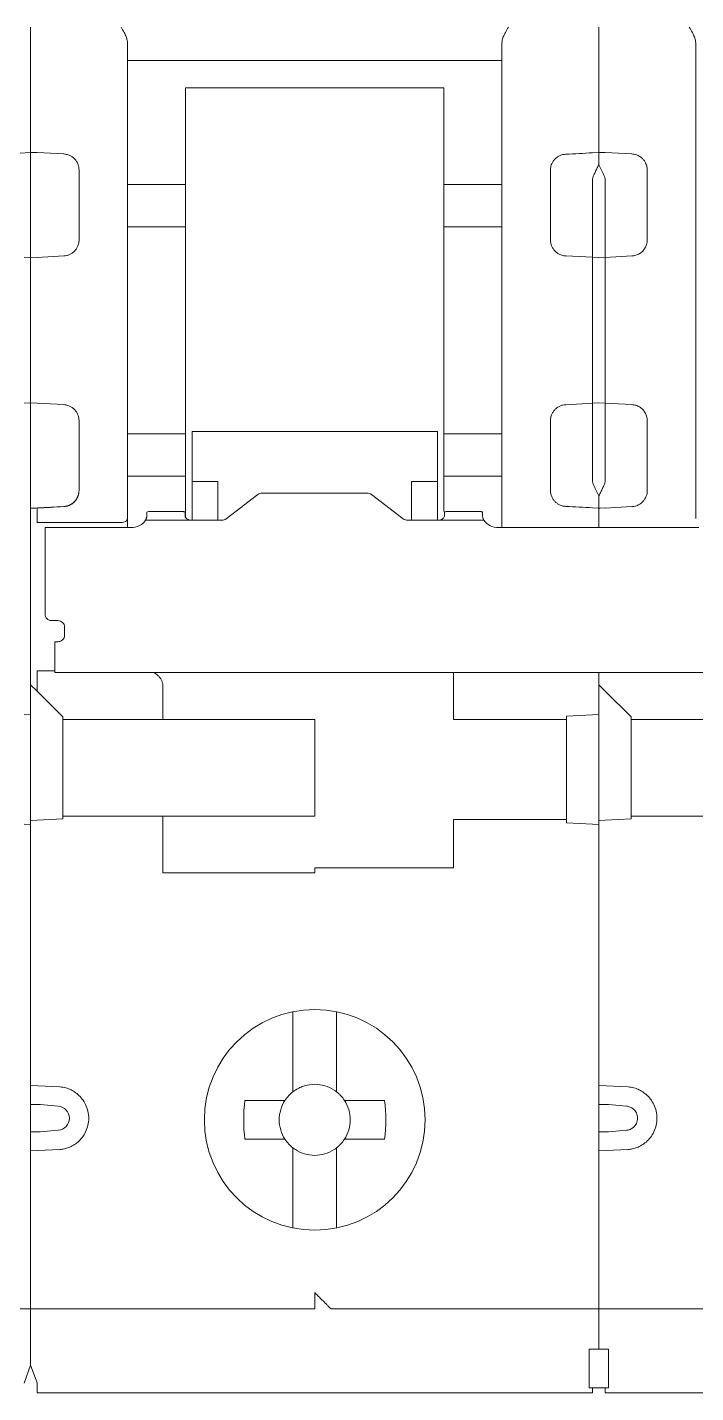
# Model space of a CAD drawing. Header units: millimetres. Extents: x 1359 to 3577, y 1336 to 3557.
# Drawn here: x 2556.67 to 2577.38, y 2687.53 to 2729.81 of the extents above; entities that cross this region are included whole.
import ezdxf

# ---------------------------------------------------------------- set-up
doc = ezdxf.new("R2010")
doc.units = ezdxf.units.MM
doc.layers.add('000-PI-Oprema', color=30, linetype='Continuous', lineweight=5)

msp = doc.modelspace()

# ---------------------------------------------------------------- linework, layer by layer
at = {"layer": '000-PI-Oprema', "color": 0, "lineweight": 0}
for p, q in [((2574.376, 2729.814), (2574.376, 2728.572)), ((2559.776, 2728.783), (2571.376, 2728.783)), ((2574.376, 2728.572), (2574.376, 2725.939)), ((2561.576, 2727.937), (2569.576, 2727.937)), ((2556.822, 2725.938), (2556.794, 2725.939)), ((2556.976, 2725.933), (2556.822, 2725.938)), ((2557.802, 2725.892), (2556.976, 2725.935)), ((2556.976, 2725.933), (2556.976, 2725.935)), ((2557.802, 2725.886), (2557.802, 2725.892)), ((2574.176, 2725.928), (2574.357, 2725.937)), ((2574.422, 2725.938), (2574.394, 2725.939)), ((2574.576, 2725.933), (2574.422, 2725.938)), ((2575.402, 2725.892), (2574.576, 2725.935)), ((2575.402, 2725.892), (2575.402, 2725.886)), ((2556.776, 2722.679), (2556.776, 2725.556)), ((2556.776, 2725.555), (2556.776, 2722.681)), ((2559.776, 2724.948), (2561.576, 2724.948)), ((2571.376, 2724.948), (2569.576, 2724.948)), ((2574.176, 2725.119), (2574.176, 2722.692)), ((2574.576, 2722.69), (2574.576, 2725.121)), ((2559.776, 2723.637), (2561.576, 2723.637)), ((2569.576, 2723.637), (2571.376, 2723.637)), ((2556.576, 2722.692), (2556.776, 2722.681)), ((2556.776, 2722.679), (2556.976, 2722.69)), ((2556.976, 2722.69), (2557.802, 2722.733)), ((2574.176, 2722.692), (2573.35, 2722.735)), ((2574.176, 2722.692), (2574.376, 2722.681)), ((2574.576, 2722.69), (2574.376, 2722.679)), ((2575.402, 2722.733), (2574.576, 2722.69)), ((2556.776, 2718.181), (2556.576, 2718.171)), ((2556.976, 2718.173), (2556.776, 2718.183)), ((2556.776, 2717.131), (2556.776, 2718.183)), ((2556.776, 2718.181), (2556.776, 2717.008)), ((2557.802, 2718.129), (2556.976, 2718.173)), ((2573.35, 2718.128), (2574.176, 2718.171)), ((2574.376, 2718.181), (2574.176, 2718.171)), ((2574.176, 2718.171), (2574.176, 2715.743)), ((2574.376, 2718.183), (2574.576, 2718.173)), ((2574.576, 2718.173), (2575.402, 2718.129)), ((2574.576, 2715.741), (2574.576, 2718.173)), ((2559.776, 2717.225), (2561.576, 2717.225)), ((2561.776, 2717.302), (2561.776, 2715.751)), ((2569.376, 2717.302), (2561.776, 2717.302)), ((2569.376, 2715.751), (2569.376, 2717.302)), ((2571.376, 2717.225), (2569.576, 2717.225)), ((2561.576, 2715.915), (2559.776, 2715.915)), ((2561.576, 2714.631), (2561.576, 2715.915)), ((2569.576, 2714.824), (2569.576, 2715.915)), ((2569.576, 2715.915), (2571.376, 2715.915)), ((2562.576, 2715.751), (2561.776, 2715.751)), ((2561.776, 2714.549), (2561.776, 2715.751)), ((2562.576, 2714.549), (2562.576, 2715.751)), ((2569.376, 2715.751), (2568.576, 2715.751)), ((2568.576, 2714.549), (2568.576, 2715.751)), ((2569.376, 2715.751), (2569.376, 2714.549)), ((2562.835, 2714.594), (2563.818, 2715.347)), ((2563.959, 2715.392), (2567.193, 2715.392)), ((2567.335, 2715.347), (2568.318, 2714.594)), ((2556.794, 2714.923), (2557.802, 2714.976)), ((2556.976, 2714.927), (2556.976, 2714.929)), ((2557.802, 2714.97), (2557.802, 2714.976)), ((2559.776, 2714.602), (2559.776, 2714.32)), ((2560.376, 2714.726), (2560.376, 2714.804)), ((2561.359, 2714.822), (2560.576, 2714.822)), ((2561.559, 2714.804), (2561.559, 2714.726)), ((2569.593, 2714.804), (2569.593, 2714.726)), ((2570.577, 2714.822), (2569.793, 2714.822)), ((2570.777, 2714.804), (2570.777, 2714.726)), ((2571.376, 2714.331), (2571.376, 2714.754)), ((2574.357, 2714.925), (2574.176, 2714.935)), ((2574.376, 2714.924), (2574.376, 2714.32)), ((2574.422, 2714.924), (2574.576, 2714.929)), ((2574.576, 2714.927), (2575.402, 2714.97)), ((2574.576, 2714.929), (2574.576, 2714.927)), ((2559.576, 2714.479), (2556.976, 2714.479)), ((2557.226, 2713.707), (2557.226, 2714.32)), ((2557.226, 2714.32), (2559.876, 2714.32)), ((2561.759, 2714.549), (2560.334, 2714.549)), ((2561.759, 2714.549), (2562.693, 2714.549)), ((2568.459, 2714.549), (2569.393, 2714.549)), ((2570.818, 2714.549), (2569.393, 2714.549)), ((2571.277, 2714.32), (2577.476, 2714.32)), ((2557.226, 2713.05), (2557.226, 2711.641)), ((2557.626, 2711.442), (2557.426, 2711.442)), ((2557.826, 2710.993), (2557.826, 2711.242)), ((2556.776, 2710.731), (2556.776, 2711.048)), ((2556.776, 2711.048), (2556.776, 2710.881)), ((2557.526, 2710.788), (2557.626, 2710.788)), ((2557.526, 2710.744), (2557.526, 2710.788)), ((2556.776, 2709.457), (2556.776, 2710.731)), ((2556.776, 2710.731), (2556.776, 2708.534)), ((2557.526, 2710.744), (2557.526, 2710.655)), ((2557.526, 2709.881), (2556.976, 2709.881)), ((2557.526, 2709.833), (2561.626, 2709.833)), ((2561.626, 2709.834), (2587.126, 2709.834)), ((2569.876, 2708.381), (2569.876, 2709.834)), ((2574.376, 2709.834), (2574.376, 2709.457)), ((2556.776, 2705.281), (2556.776, 2709.457)), ((2556.776, 2709.457), (2556.976, 2709.257)), ((2556.976, 2709.257), (2556.976, 2709.381)), ((2556.976, 2709.257), (2557.776, 2708.457)), ((2560.876, 2708.381), (2560.876, 2709.381)), ((2574.376, 2709.457), (2574.576, 2709.257)), ((2574.376, 2708.534), (2574.376, 2709.457)), ((2574.576, 2709.257), (2575.376, 2708.457)), ((2556.776, 2708.534), (2556.576, 2708.523)), ((2556.776, 2708.534), (2556.776, 2705.129)), ((2557.776, 2708.457), (2557.776, 2708.381)), ((2560.876, 2708.381), (2557.776, 2708.381)), ((2557.776, 2708.381), (2557.776, 2705.381)), ((2560.876, 2708.381), (2561.276, 2708.381)), ((2561.276, 2708.381), (2565.576, 2708.381)), ((2565.576, 2708.381), (2565.576, 2705.381)), ((2570.276, 2708.381), (2569.876, 2708.381)), ((2570.276, 2708.381), (2573.376, 2708.381)), ((2573.376, 2708.481), (2574.176, 2708.523)), ((2573.376, 2708.481), (2573.376, 2708.381)), ((2573.376, 2708.381), (2573.376, 2705.281)), ((2574.376, 2708.534), (2574.176, 2708.523)), ((2574.376, 2708.534), (2574.376, 2705.281)), ((2575.376, 2708.457), (2575.376, 2708.381)), ((2575.376, 2708.381), (2578.476, 2708.381)), ((2575.376, 2708.381), (2575.376, 2705.381)), ((2556.776, 2706.281), (2556.771, 2706.286)), ((2556.781, 2706.081), (2556.776, 2706.081)), ((2557.776, 2705.305), (2556.976, 2705.263)), ((2557.776, 2705.381), (2557.776, 2705.305)), ((2560.876, 2705.381), (2557.776, 2705.381)), ((2560.876, 2703.631), (2560.876, 2705.381)), ((2560.876, 2705.381), (2561.276, 2705.381)), ((2565.576, 2705.381), (2561.276, 2705.381)), ((2570.276, 2705.281), (2569.876, 2705.281)), ((2569.876, 2705.281), (2569.876, 2703.781)), ((2573.376, 2705.281), (2570.276, 2705.281)), ((2573.376, 2705.181), (2573.376, 2705.281)), ((2574.376, 2705.253), (2574.376, 2705.281)), ((2575.376, 2705.305), (2574.576, 2705.263)), ((2575.376, 2705.381), (2575.376, 2705.305)), ((2578.476, 2705.381), (2575.376, 2705.381)), ((2556.776, 2705.129), (2556.576, 2705.139)), ((2556.776, 2705.253), (2556.976, 2705.263)), ((2556.776, 2705.253), (2556.776, 2697.358)), ((2556.776, 2705.129), (2556.776, 2690.981)), ((2574.176, 2705.139), (2573.376, 2705.181)), ((2574.176, 2705.139), (2574.376, 2705.129)), ((2574.376, 2705.253), (2574.576, 2705.263)), ((2574.376, 2705.253), (2574.376, 2705.129)), ((2574.376, 2697.358), (2574.376, 2705.129)), ((2565.576, 2703.631), (2560.876, 2703.631)), ((2565.576, 2703.781), (2565.576, 2703.631)), ((2569.876, 2703.781), (2565.576, 2703.781)), ((2556.776, 2701.481), (2556.781, 2701.481)), ((2556.771, 2701.276), (2556.776, 2701.281)), ((2564.901, 2699.32), (2564.901, 2699.257)), ((2564.901, 2699.257), (2564.901, 2697.138)), ((2566.251, 2699.257), (2566.251, 2699.32)), ((2566.251, 2697.138), (2566.251, 2699.257)), ((2556.776, 2697.184), (2556.776, 2697.357)), ((2574.376, 2697.358), (2574.376, 2694.705)), ((2557.686, 2697.003), (2556.776, 2697.041)), ((2564.901, 2697.138), (2564.901, 2696.85)), ((2566.251, 2697.138), (2566.251, 2696.85)), ((2575.286, 2697.003), (2574.376, 2697.041)), ((2556.776, 2695.609), (2556.776, 2696.454)), ((2557.076, 2696.454), (2557.634, 2696.405)), ((2563.412, 2696.581), (2564.27, 2696.581)), ((2567.74, 2696.581), (2566.882, 2696.581)), ((2574.676, 2696.454), (2575.234, 2696.405)), ((2557.634, 2695.658), (2557.076, 2695.609)), ((2574.676, 2695.609), (2575.234, 2695.658)), ((2564.27, 2695.381), (2563.412, 2695.381)), ((2567.74, 2695.381), (2566.882, 2695.381)), ((2556.776, 2695.022), (2557.686, 2695.06)), ((2556.776, 2694.705), (2556.776, 2694.759)), ((2556.776, 2694.705), (2556.776, 2690.981)), ((2564.901, 2695.113), (2564.901, 2694.825)), ((2564.901, 2694.825), (2564.901, 2692.705)), ((2566.251, 2695.113), (2566.251, 2694.825)), ((2566.251, 2692.705), (2566.251, 2694.825)), ((2574.376, 2695.022), (2575.286, 2695.06)), ((2574.376, 2690.981), (2574.376, 2694.705)), ((2564.901, 2692.705), (2564.901, 2692.631)), ((2566.251, 2692.631), (2566.251, 2692.705)), ((2556.776, 2690.981), (2556.776, 2688.381)), ((2556.776, 2690.981), (2556.776, 2688.381)), ((2574.376, 2690.981), (2574.376, 2688.881)), ((2556.776, 2690.131), (2548.476, 2690.131)), ((2556.776, 2690.131), (2565.576, 2690.131)), ((2574.376, 2690.131), (2566.076, 2690.131)), ((2583.176, 2690.131), (2574.376, 2690.131)), ((2574.676, 2688.881), (2574.076, 2688.881)), ((2556.776, 2688.381), (2556.576, 2687.831)), ((2556.776, 2688.381), (2556.976, 2687.832)), ((2561.776, 2687.531), (2556.976, 2687.531)), ((2569.396, 2687.531), (2561.776, 2687.531)), ((2574.176, 2687.531), (2569.396, 2687.531)), ((2574.176, 2687.681), (2574.076, 2687.681)), ((2574.576, 2687.681), (2574.176, 2687.681)), ((2574.676, 2687.681), (2574.576, 2687.681)), ((2579.376, 2687.531), (2574.576, 2687.531))]:
    msp.add_line(p, q, dxfattribs=at)
at = {"layer": '000-PI-Oprema', "color": 0, "lineweight": 0, "flags": 128}
msp.add_lwpolyline([(2559.776, 2714.602), (2559.772, 2714.578), (2559.761, 2714.555), (2559.743, 2714.534), (2559.718, 2714.515), (2559.687, 2714.5), (2559.653, 2714.489), (2559.615, 2714.482), (2559.576, 2714.479)], dxfattribs=at)
at = {"layer": '000-PI-Oprema', "color": 0, "lineweight": 0}
msp.add_circle((2565.576, 2695.981), 3.418, dxfattribs=at)
for start, end in [(123.0557, 133.0681), (46.9319, 56.9443), (136.9319, 146.9443), (135, 136.9319), (133.0681, 135), (33.0557, 43.0681), (213.0557, 223.0681), (223.0681, 225), (225, 226.9319), (226.9319, 236.9443), (303.0557, 313.0681), (315, 316.9319), (316.9319, 326.9443)]:
    msp.add_arc((2565.576, 2695.981), 1.1, start, end, dxfattribs=at)
for points, knots in [([(2556.776, 2728.572), (2556.776, 2728.586), (2556.776, 2728.612), (2556.776, 2728.659), (2556.776, 2728.712), (2556.776, 2728.792), (2556.776, 2728.907), (2556.776, 2729.067), (2556.776, 2729.243), (2556.776, 2729.43), (2556.776, 2729.621), (2556.776, 2729.75), (2556.776, 2729.814)], [0, 0, 0, 0, 0.061391, 0.122427, 0.18342, 0.24468, 0.372209, 0.500076, 0.627605, 0.755472, 0.877481, 1, 1, 1, 1]), ([(2556.776, 2729.814), (2556.776, 2729.782), (2556.776, 2729.718), (2556.776, 2729.622), (2556.776, 2729.527), (2556.776, 2729.4), (2556.776, 2729.244), (2556.776, 2729.067), (2556.776, 2728.907), (2556.776, 2728.77), (2556.776, 2728.655), (2556.776, 2728.6), (2556.776, 2728.572)], [0, 0, 0, 0, 0.061391, 0.122427, 0.18342, 0.24468, 0.372209, 0.500076, 0.627605, 0.755472, 0.877481, 1, 1, 1, 1]), ([(2559.576, 2729.814), (2559.61, 2729.761), (2559.657, 2729.687), (2559.708, 2729.588), (2559.742, 2729.51), (2559.769, 2729.423), (2559.774, 2729.356), (2559.776, 2729.324)], [0, 0, 0, 0, 0.350015, 0.493309, 0.624855, 0.821183, 1, 1, 1, 1]), ([(2571.376, 2729.324), (2571.377, 2729.345), (2571.379, 2729.389), (2571.394, 2729.455), (2571.415, 2729.521), (2571.445, 2729.588), (2571.496, 2729.687), (2571.543, 2729.762), (2571.576, 2729.814)], [0, 0, 0, 0, 0.117446, 0.242847, 0.378002, 0.506391, 0.652474, 1, 1, 1, 1]), ([(2577.176, 2729.814), (2577.21, 2729.761), (2577.257, 2729.687), (2577.308, 2729.587), (2577.342, 2729.51), (2577.369, 2729.423), (2577.374, 2729.356), (2577.376, 2729.324)], [0, 0, 0, 0, 0.350596, 0.493868, 0.625405, 0.821427, 1, 1, 1, 1]), ([(2559.776, 2729.17), (2559.776, 2729.13), (2559.776, 2729.049), (2559.776, 2728.918), (2559.776, 2728.778), (2559.776, 2728.631), (2559.776, 2728.475), (2559.776, 2728.31), (2559.776, 2728.138), (2559.776, 2727.897), (2559.776, 2727.578), (2559.776, 2727.167), (2559.776, 2726.73), (2559.776, 2726.417), (2559.776, 2726.26)], [0, 0, 0, 0, 0.062736, 0.125281, 0.187695, 0.250043, 0.312387, 0.374792, 0.437318, 0.500031, 0.625212, 0.749931, 0.874692, 1, 1, 1, 1]), ([(2571.376, 2729.17), (2571.376, 2729.18), (2571.376, 2729.199), (2571.376, 2729.235), (2571.376, 2729.277), (2571.376, 2729.308), (2571.376, 2729.324)], [0, 0, 0, 0, 0.251193, 0.5, 0.748807, 1, 1, 1, 1]), ([(2571.376, 2726.108), (2571.376, 2726.192), (2571.376, 2726.358), (2571.376, 2726.6), (2571.376, 2726.835), (2571.376, 2727.062), (2571.376, 2727.282), (2571.376, 2727.495), (2571.376, 2727.701), (2571.376, 2727.965), (2571.376, 2728.274), (2571.376, 2728.61), (2571.376, 2728.914), (2571.376, 2729.085), (2571.376, 2729.17)], [0, 0, 0, 0, 0.062754, 0.125301, 0.187708, 0.250043, 0.312375, 0.374772, 0.437302, 0.500033, 0.625237, 0.749935, 0.874674, 1, 1, 1, 1]), ([(2577.376, 2729.324), (2577.376, 2729.308), (2577.376, 2729.277), (2577.376, 2729.235), (2577.376, 2729.199), (2577.376, 2729.18), (2577.376, 2729.17)], [0, 0, 0, 0, 0.251193, 0.5, 0.748807, 1, 1, 1, 1]), ([(2577.376, 2729.17), (2577.376, 2729.13), (2577.376, 2729.049), (2577.376, 2728.918), (2577.376, 2728.778), (2577.376, 2728.631), (2577.376, 2728.475), (2577.376, 2728.31), (2577.376, 2728.138), (2577.376, 2727.897), (2577.376, 2727.578), (2577.376, 2727.167), (2577.376, 2726.73), (2577.376, 2726.417), (2577.376, 2726.26)], [0, 0, 0, 0, 0.062736, 0.125281, 0.187695, 0.250043, 0.312387, 0.374792, 0.437318, 0.500031, 0.625212, 0.749931, 0.874692, 1, 1, 1, 1]), ([(2556.776, 2725.939), (2556.776, 2726.01), (2556.776, 2726.153), (2556.776, 2726.359), (2556.776, 2726.56), (2556.776, 2726.755), (2556.776, 2726.943), (2556.776, 2727.126), (2556.776, 2727.302), (2556.776, 2727.529), (2556.776, 2727.795), (2556.776, 2728.085), (2556.776, 2728.348), (2556.776, 2728.497), (2556.776, 2728.572)], [0, 0, 0, 0, 0.062728, 0.125271, 0.18769, 0.250045, 0.312396, 0.374804, 0.437328, 0.500029, 0.625194, 0.749922, 0.874696, 1, 1, 1, 1]), ([(2556.776, 2728.572), (2556.776, 2728.536), (2556.776, 2728.462), (2556.776, 2728.342), (2556.776, 2728.216), (2556.776, 2728.082), (2556.776, 2727.94), (2556.776, 2727.791), (2556.776, 2727.635), (2556.776, 2727.417), (2556.776, 2727.129), (2556.776, 2726.756), (2556.776, 2726.361), (2556.776, 2726.079), (2556.776, 2725.937)], [0, 0, 0, 0, 0.062728, 0.125272, 0.18769, 0.250045, 0.312396, 0.374803, 0.437328, 0.500029, 0.625194, 0.749922, 0.874696, 1, 1, 1, 1]), ([(2561.576, 2727.937), (2561.576, 2727.896), (2561.576, 2727.813), (2561.576, 2727.695), (2561.576, 2727.582), (2561.576, 2727.439), (2561.576, 2727.274), (2561.576, 2727.166), (2561.576, 2727.113)], [0, 0, 0, 0, 0.125424, 0.250193, 0.374902, 0.500146, 0.749703, 1, 1, 1, 1]), ([(2569.576, 2727.113), (2569.576, 2727.139), (2569.576, 2727.191), (2569.576, 2727.279), (2569.576, 2727.373), (2569.576, 2727.508), (2569.576, 2727.692), (2569.576, 2727.855), (2569.576, 2727.937)], [0, 0, 0, 0, 0.125424, 0.250193, 0.374902, 0.500146, 0.749703, 1, 1, 1, 1]), ([(2569.576, 2724.948), (2569.576, 2725.019), (2569.576, 2725.161), (2569.576, 2725.367), (2569.576, 2725.568), (2569.576, 2725.764), (2569.576, 2725.954), (2569.576, 2726.2), (2569.576, 2726.492), (2569.576, 2726.819), (2569.576, 2727.015), (2569.576, 2727.113)], [0, 0, 0, 0, 0.083508, 0.166833, 0.25006, 0.333277, 0.416572, 0.500032, 0.666688, 0.83311, 1, 1, 1, 1]), ([(2559.776, 2726.26), (2559.776, 2726.196), (2559.776, 2726.069), (2559.776, 2725.87), (2559.776, 2725.668), (2559.776, 2725.46), (2559.776, 2725.248), (2559.776, 2725.031), (2559.776, 2724.809), (2559.776, 2724.658), (2559.776, 2724.583)], [0, 0, 0, 0, 0.12575, 0.250858, 0.375537, 0.5, 0.624463, 0.749142, 0.87425, 1, 1, 1, 1]), ([(2571.376, 2724.715), (2571.376, 2724.786), (2571.376, 2724.928), (2571.376, 2725.136), (2571.376, 2725.34), (2571.376, 2725.539), (2571.376, 2725.734), (2571.376, 2725.924), (2571.376, 2726.047), (2571.376, 2726.108)], [0, 0, 0, 0, 0.143512, 0.28637, 0.428834, 0.571166, 0.71363, 0.856488, 1, 1, 1, 1]), ([(2577.376, 2726.26), (2577.376, 2726.196), (2577.376, 2726.069), (2577.376, 2725.87), (2577.376, 2725.668), (2577.376, 2725.46), (2577.376, 2725.248), (2577.376, 2725.031), (2577.376, 2724.809), (2577.376, 2724.658), (2577.376, 2724.583)], [0, 0, 0, 0, 0.12575, 0.250858, 0.375537, 0.5, 0.624463, 0.749142, 0.87425, 1, 1, 1, 1]), ([(2557.802, 2725.892), (2557.822, 2725.89), (2557.861, 2725.887), (2557.917, 2725.874), (2557.983, 2725.85), (2558.055, 2725.811), (2558.129, 2725.752), (2558.192, 2725.678), (2558.239, 2725.591), (2558.27, 2725.495), (2558.274, 2725.428), (2558.276, 2725.394)], [0, 0, 0, 0, 0.071618, 0.143308, 0.216363, 0.334035, 0.455285, 0.587191, 0.721903, 0.860899, 1, 1, 1, 1]), ([(2572.876, 2725.385), (2572.877, 2725.408), (2572.879, 2725.453), (2572.893, 2725.519), (2572.919, 2725.593), (2572.962, 2725.671), (2573.024, 2725.745), (2573.098, 2725.804), (2573.179, 2725.847), (2573.263, 2725.876), (2573.321, 2725.882), (2573.35, 2725.885)], [0, 0, 0, 0, 0.093221, 0.185813, 0.279137, 0.41434, 0.546905, 0.668022, 0.785627, 0.893606, 1, 1, 1, 1]), ([(2575.876, 2725.394), (2575.875, 2725.417), (2575.874, 2725.462), (2575.859, 2725.528), (2575.834, 2725.601), (2575.791, 2725.678), (2575.722, 2725.76), (2575.63, 2725.829), (2575.518, 2725.878), (2575.44, 2725.888), (2575.402, 2725.892)], [0, 0, 0, 0, 0.092601, 0.18543, 0.278489, 0.413813, 0.545287, 0.709927, 0.860804, 1, 1, 1, 1]), ([(2574.176, 2725.119), (2574.189, 2725.151), (2574.216, 2725.22), (2574.262, 2725.326), (2574.316, 2725.442), (2574.355, 2725.516), (2574.376, 2725.555)], [0, 0, 0, 0, 0.193415, 0.424448, 0.693252, 1, 1, 1, 1]), ([(2574.576, 2725.121), (2574.564, 2725.153), (2574.539, 2725.216), (2574.5, 2725.307), (2574.46, 2725.394), (2574.418, 2725.478), (2574.39, 2725.53), (2574.376, 2725.556)], [0, 0, 0, 0, 0.194202, 0.390464, 0.589612, 0.792498, 1, 1, 1, 1]), ([(2561.576, 2724.948), (2561.576, 2724.899), (2561.576, 2724.801), (2561.576, 2724.585), (2561.576, 2724.346), (2561.576, 2724.101), (2561.576, 2723.881), (2561.576, 2723.716), (2561.576, 2723.66), (2561.576, 2723.637)], [0, 0, 0, 0, 0.150243, 0.300485, 0.450729, 0.600973, 0.751216, 0.901461, 1, 1, 1, 1]), ([(2569.576, 2724.948), (2569.576, 2724.899), (2569.576, 2724.801), (2569.576, 2724.585), (2569.576, 2724.346), (2569.576, 2724.101), (2569.576, 2723.881), (2569.576, 2723.716), (2569.576, 2723.66), (2569.576, 2723.637)], [0, 0, 0, 0, 0.150243, 0.300485, 0.450729, 0.600973, 0.751216, 0.901461, 1, 1, 1, 1]), ([(2571.376, 2716.148), (2571.376, 2716.262), (2571.376, 2716.49), (2571.376, 2716.835), (2571.376, 2717.183), (2571.376, 2717.533), (2571.376, 2717.887), (2571.376, 2718.484), (2571.376, 2719.331), (2571.376, 2720.431), (2571.376, 2721.531), (2571.376, 2722.498), (2571.376, 2723.33), (2571.376, 2724.03), (2571.376, 2724.486), (2571.376, 2724.715)], [0, 0, 0, 0, 0.041431, 0.082793, 0.124119, 0.165441, 0.206793, 0.248207, 0.374079, 0.500012, 0.625883, 0.751817, 0.834548, 0.917188, 1, 1, 1, 1]), ([(2558.276, 2723.232), (2558.276, 2723.352), (2558.276, 2723.591), (2558.276, 2723.946), (2558.276, 2724.299), (2558.276, 2724.531), (2558.276, 2724.647)], [0, 0, 0, 0, 0.2501, 0.5, 0.7499, 1, 1, 1, 1]), ([(2559.776, 2724.583), (2559.776, 2724.472), (2559.776, 2724.25), (2559.776, 2723.915), (2559.776, 2723.577), (2559.776, 2723.237), (2559.776, 2722.895), (2559.776, 2722.316), (2559.776, 2721.496), (2559.776, 2720.431), (2559.776, 2719.367), (2559.776, 2718.431), (2559.776, 2717.625), (2559.776, 2716.946), (2559.776, 2716.502), (2559.776, 2716.28)], [0, 0, 0, 0, 0.041447, 0.082829, 0.124176, 0.16552, 0.206891, 0.248321, 0.374134, 0.500011, 0.625824, 0.751702, 0.834467, 0.91715, 1, 1, 1, 1]), ([(2577.376, 2724.583), (2577.376, 2724.472), (2577.376, 2724.25), (2577.376, 2723.915), (2577.376, 2723.577), (2577.376, 2723.237), (2577.376, 2722.895), (2577.376, 2722.316), (2577.376, 2721.496), (2577.376, 2720.431), (2577.376, 2719.367), (2577.376, 2718.431), (2577.376, 2717.625), (2577.376, 2716.946), (2577.376, 2716.502), (2577.376, 2716.28)], [0, 0, 0, 0, 0.041447, 0.082829, 0.124176, 0.16552, 0.206891, 0.248321, 0.374134, 0.500011, 0.625824, 0.751702, 0.834467, 0.91715, 1, 1, 1, 1]), ([(2561.576, 2723.637), (2561.576, 2723.554), (2561.576, 2723.387), (2561.576, 2723.132), (2561.576, 2722.875), (2561.576, 2722.615), (2561.576, 2722.352), (2561.576, 2721.905), (2561.576, 2721.265), (2561.576, 2720.431), (2561.576, 2719.598), (2561.576, 2718.869), (2561.576, 2718.247), (2561.576, 2717.728), (2561.576, 2717.393), (2561.576, 2717.225)], [0, 0, 0, 0, 0.041319, 0.082538, 0.123706, 0.164869, 0.206076, 0.247373, 0.373654, 0.500018, 0.626299, 0.752662, 0.835118, 0.917437, 1, 1, 1, 1]), ([(2569.576, 2723.637), (2569.576, 2722.63), (2569.576, 2721.531), (2569.576, 2719.332), (2569.576, 2718.233), (2569.576, 2717.225)], [0, 0, 0, 0, 0.5, 0.5, 1, 1, 1, 1]), ([(2558.276, 2723.232), (2558.276, 2723.211), (2558.274, 2723.169), (2558.261, 2723.106), (2558.238, 2723.035), (2558.199, 2722.96), (2558.14, 2722.885), (2558.068, 2722.822), (2557.986, 2722.775), (2557.896, 2722.743), (2557.834, 2722.736), (2557.802, 2722.733)], [0, 0, 0, 0, 0.085507, 0.170147, 0.255273, 0.381189, 0.506725, 0.630753, 0.754527, 0.877113, 1, 1, 1, 1]), ([(2573.35, 2722.735), (2573.329, 2722.737), (2573.287, 2722.74), (2573.226, 2722.756), (2573.158, 2722.782), (2573.085, 2722.824), (2573.013, 2722.887), (2572.954, 2722.961), (2572.91, 2723.046), (2572.881, 2723.138), (2572.878, 2723.202), (2572.876, 2723.234)], [0, 0, 0, 0, 0.082209, 0.16366, 0.245689, 0.369303, 0.493372, 0.618767, 0.744744, 0.872104, 1, 1, 1, 1]), ([(2575.402, 2722.733), (2575.423, 2722.735), (2575.464, 2722.739), (2575.525, 2722.754), (2575.583, 2722.776), (2575.639, 2722.806), (2575.691, 2722.842), (2575.75, 2722.897), (2575.812, 2722.978), (2575.865, 2723.095), (2575.872, 2723.185), (2575.876, 2723.232)], [0, 0, 0, 0, 0.080411, 0.161533, 0.243405, 0.326066, 0.409552, 0.493901, 0.642123, 0.810797, 1, 1, 1, 1]), ([(2556.776, 2722.681), (2556.776, 2722.575), (2556.776, 2722.363), (2556.776, 2722.043), (2556.776, 2721.722), (2556.776, 2721.4), (2556.776, 2721.078), (2556.776, 2720.755), (2556.776, 2720.351), (2556.776, 2719.866), (2556.776, 2719.301), (2556.776, 2718.739), (2556.776, 2718.367), (2556.776, 2718.181)], [0, 0, 0, 0, 0.071572, 0.143012, 0.214372, 0.285701, 0.357051, 0.428472, 0.500015, 0.625079, 0.749917, 0.8748, 1, 1, 1, 1]), ([(2556.776, 2718.183), (2556.776, 2718.289), (2556.776, 2718.502), (2556.776, 2718.821), (2556.776, 2719.142), (2556.776, 2719.463), (2556.776, 2719.785), (2556.776, 2720.108), (2556.776, 2720.512), (2556.776, 2720.997), (2556.776, 2721.56), (2556.776, 2722.122), (2556.776, 2722.493), (2556.776, 2722.679)], [0, 0, 0, 0, 0.071572, 0.143012, 0.214372, 0.285701, 0.357051, 0.428472, 0.500015, 0.625079, 0.749917, 0.8748, 1, 1, 1, 1]), ([(2574.176, 2722.692), (2574.176, 2722.585), (2574.176, 2722.371), (2574.176, 2722.049), (2574.176, 2721.727), (2574.176, 2721.404), (2574.176, 2721.08), (2574.176, 2720.756), (2574.176, 2720.35), (2574.176, 2719.863), (2574.176, 2719.297), (2574.176, 2718.732), (2574.176, 2718.358), (2574.176, 2718.171)], [0, 0, 0, 0, 0.071556, 0.142997, 0.214365, 0.285706, 0.357065, 0.428486, 0.500013, 0.625062, 0.749916, 0.874816, 1, 1, 1, 1]), ([(2557.802, 2718.129), (2557.823, 2718.128), (2557.865, 2718.124), (2557.926, 2718.108), (2557.995, 2718.082), (2558.068, 2718.04), (2558.14, 2717.978), (2558.199, 2717.903), (2558.243, 2717.818), (2558.271, 2717.726), (2558.275, 2717.662), (2558.276, 2717.63)], [0, 0, 0, 0, 0.082205, 0.163652, 0.245679, 0.369354, 0.493482, 0.618917, 0.744935, 0.872201, 1, 1, 1, 1]), ([(2572.876, 2717.628), (2572.877, 2717.65), (2572.879, 2717.692), (2572.891, 2717.755), (2572.915, 2717.826), (2572.954, 2717.901), (2573.013, 2717.976), (2573.085, 2718.038), (2573.167, 2718.085), (2573.256, 2718.118), (2573.319, 2718.124), (2573.35, 2718.128)], [0, 0, 0, 0, 0.085573, 0.170275, 0.255463, 0.381339, 0.506835, 0.630803, 0.754517, 0.877108, 1, 1, 1, 1]), ([(2575.876, 2717.63), (2575.875, 2717.654), (2575.873, 2717.702), (2575.858, 2717.77), (2575.836, 2717.831), (2575.807, 2717.886), (2575.774, 2717.934), (2575.722, 2717.995), (2575.642, 2718.06), (2575.526, 2718.114), (2575.444, 2718.124), (2575.402, 2718.129)], [0, 0, 0, 0, 0.097376, 0.189595, 0.276665, 0.358598, 0.435408, 0.507112, 0.674555, 0.83875, 1, 1, 1, 1]), ([(2558.276, 2716.215), (2558.276, 2716.331), (2558.276, 2716.564), (2558.276, 2716.917), (2558.276, 2717.272), (2558.276, 2717.511), (2558.276, 2717.63)], [0, 0, 0, 0, 0.2501, 0.5, 0.7499, 1, 1, 1, 1]), ([(2556.776, 2715.306), (2556.776, 2715.306), (2556.776, 2715.633), (2556.776, 2716.016), (2556.776, 2716.505), (2556.776, 2716.859), (2556.776, 2717.088), (2556.776, 2717.117), (2556.776, 2717.131)], [0, 0, 0, 0, 0.008736, 0.206989, 0.405242, 0.603494, 0.801747, 1, 1, 1, 1]), ([(2561.576, 2717.225), (2561.576, 2717.203), (2561.576, 2717.147), (2561.576, 2716.982), (2561.576, 2716.762), (2561.576, 2716.517), (2561.576, 2716.277), (2561.576, 2716.062), (2561.576, 2715.964), (2561.576, 2715.915)], [0, 0, 0, 0, 0.098539, 0.248784, 0.399027, 0.54927, 0.699515, 0.849757, 1, 1, 1, 1]), ([(2569.576, 2717.225), (2569.576, 2717.203), (2569.576, 2717.147), (2569.576, 2716.982), (2569.576, 2716.762), (2569.576, 2716.517), (2569.576, 2716.277), (2569.576, 2716.062), (2569.576, 2715.964), (2569.576, 2715.915)], [0, 0, 0, 0, 0.098539, 0.248784, 0.399027, 0.54927, 0.699515, 0.849757, 1, 1, 1, 1]), ([(2556.776, 2717.031), (2556.776, 2717.017), (2556.776, 2716.989), (2556.776, 2716.767), (2556.776, 2716.419), (2556.776, 2715.962), (2556.776, 2715.579), (2556.776, 2715.308)], [0, 0, 0, 0, 0.201961, 0.403921, 0.605881, 0.807842, 1, 1, 1, 1]), ([(2559.776, 2716.28), (2559.776, 2716.204), (2559.776, 2716.053), (2559.776, 2715.832), (2559.776, 2715.615), (2559.776, 2715.403), (2559.776, 2715.195), (2559.776, 2714.992), (2559.776, 2714.794), (2559.776, 2714.666), (2559.776, 2714.602)], [0, 0, 0, 0, 0.12575, 0.250858, 0.375537, 0.5, 0.624463, 0.749142, 0.87425, 1, 1, 1, 1]), ([(2577.376, 2716.28), (2577.376, 2716.204), (2577.376, 2716.053), (2577.376, 2715.832), (2577.376, 2715.615), (2577.376, 2715.403), (2577.376, 2715.195), (2577.376, 2714.992), (2577.376, 2714.794), (2577.376, 2714.666), (2577.376, 2714.602)], [0, 0, 0, 0, 0.12575, 0.250858, 0.375537, 0.5, 0.624463, 0.749142, 0.87425, 1, 1, 1, 1]), ([(2558.276, 2715.468), (2558.276, 2715.529), (2558.276, 2715.65), (2558.276, 2715.836), (2558.276, 2716.024), (2558.276, 2716.151), (2558.276, 2716.215)], [0, 0, 0, 0, 0.25014, 0.5, 0.74986, 1, 1, 1, 1]), ([(2571.376, 2714.754), (2571.376, 2714.816), (2571.376, 2714.938), (2571.376, 2715.128), (2571.376, 2715.323), (2571.376, 2715.522), (2571.376, 2715.726), (2571.376, 2715.935), (2571.376, 2716.077), (2571.376, 2716.148)], [0, 0, 0, 0, 0.143512, 0.28637, 0.428834, 0.571166, 0.71363, 0.856488, 1, 1, 1, 1]), ([(2557.802, 2714.976), (2557.844, 2714.978), (2557.89, 2714.986), (2557.99, 2715.02), (2558.043, 2715.047), (2558.143, 2715.129), (2558.189, 2715.184), (2558.257, 2715.318), (2558.276, 2715.396), (2558.276, 2715.476)], [0, 0, 0, 0, 0.25, 0.25, 0.5, 0.5, 0.75, 0.75, 1, 1, 1, 1]), ([(2557.802, 2714.97), (2557.821, 2714.972), (2557.859, 2714.975), (2557.915, 2714.988), (2557.971, 2715.008), (2558.025, 2715.035), (2558.078, 2715.069), (2558.135, 2715.118), (2558.198, 2715.192), (2558.245, 2715.285), (2558.272, 2715.382), (2558.275, 2715.439), (2558.276, 2715.468)], [0, 0, 0, 0, 0.068374, 0.139377, 0.213319, 0.290477, 0.371094, 0.455382, 0.587277, 0.761474, 0.880592, 1, 1, 1, 1]), ([(2573.35, 2714.978), (2573.331, 2714.98), (2573.292, 2714.983), (2573.236, 2714.996), (2573.17, 2715.02), (2573.098, 2715.058), (2573.024, 2715.118), (2572.961, 2715.192), (2572.914, 2715.279), (2572.882, 2715.376), (2572.878, 2715.443), (2572.876, 2715.477)], [0, 0, 0, 0, 0.070996, 0.142095, 0.214573, 0.332083, 0.453298, 0.585758, 0.72107, 0.860537, 1, 1, 1, 1]), ([(2574.176, 2715.743), (2574.189, 2715.712), (2574.214, 2715.648), (2574.253, 2715.557), (2574.293, 2715.47), (2574.334, 2715.386), (2574.362, 2715.334), (2574.376, 2715.308)], [0, 0, 0, 0, 0.1942, 0.390457, 0.5896, 0.792488, 1, 1, 1, 1]), ([(2574.576, 2715.741), (2574.564, 2715.71), (2574.536, 2715.641), (2574.49, 2715.535), (2574.436, 2715.419), (2574.397, 2715.345), (2574.376, 2715.306)], [0, 0, 0, 0, 0.193384, 0.424408, 0.693222, 1, 1, 1, 1]), ([(2575.402, 2714.97), (2575.421, 2714.972), (2575.459, 2714.975), (2575.515, 2714.988), (2575.571, 2715.008), (2575.625, 2715.035), (2575.678, 2715.069), (2575.735, 2715.118), (2575.798, 2715.192), (2575.845, 2715.285), (2575.872, 2715.382), (2575.875, 2715.439), (2575.876, 2715.468)], [0, 0, 0, 0, 0.068374, 0.139376, 0.213318, 0.290476, 0.371092, 0.45538, 0.587276, 0.76147, 0.88059, 1, 1, 1, 1]), ([(2556.776, 2714.926), (2556.776, 2714.854), (2556.776, 2714.712), (2556.776, 2714.505), (2556.776, 2714.304), (2556.776, 2714.109), (2556.776, 2713.92), (2556.776, 2713.738), (2556.776, 2713.561), (2556.776, 2713.335), (2556.776, 2713.068), (2556.776, 2712.778), (2556.776, 2712.515), (2556.776, 2712.365), (2556.776, 2712.29)], [0, 0, 0, 0, 0.062728, 0.125272, 0.18769, 0.250045, 0.312396, 0.374803, 0.437328, 0.500029, 0.625194, 0.749922, 0.874696, 1, 1, 1, 1]), ([(2556.776, 2712.29), (2556.776, 2712.327), (2556.776, 2712.4), (2556.776, 2712.52), (2556.776, 2712.647), (2556.776, 2712.781), (2556.776, 2712.922), (2556.776, 2713.071), (2556.776, 2713.227), (2556.776, 2713.445), (2556.776, 2713.733), (2556.776, 2714.105), (2556.776, 2714.5), (2556.776, 2714.782), (2556.776, 2714.924)], [0, 0, 0, 0, 0.062728, 0.125271, 0.18769, 0.250045, 0.312396, 0.374804, 0.437328, 0.500029, 0.625194, 0.749922, 0.874696, 1, 1, 1, 1]), ([(2556.976, 2714.929), (2556.95, 2714.928), (2556.897, 2714.927), (2556.847, 2714.925), (2556.822, 2714.924)], [0, 0, 0, 0, 0.508632, 1, 1, 1, 1]), ([(2560.376, 2714.676), (2560.376, 2714.667), (2560.375, 2714.65), (2560.366, 2714.619), (2560.354, 2714.586), (2560.341, 2714.561), (2560.334, 2714.549)], [0, 0, 0, 0, 0.256458, 0.506841, 0.753776, 1, 1, 1, 1]), ([(2560.376, 2714.804), (2560.376, 2714.809), (2560.398, 2714.814), (2560.472, 2714.82), (2560.524, 2714.822), (2560.576, 2714.822)], [0, 0, 0, 0, 0.5, 0.5, 1, 1, 1, 1]), ([(2560.376, 2714.676), (2560.376, 2714.684), (2560.376, 2714.701), (2560.376, 2714.718), (2560.376, 2714.723), (2560.376, 2714.726)], [0, 0, 0, 0, 0.334189, 0.665811, 1, 1, 1, 1]), ([(2561.559, 2714.804), (2561.559, 2714.806), (2561.557, 2714.808), (2561.545, 2714.811), (2561.527, 2714.814), (2561.494, 2714.818), (2561.438, 2714.821), (2561.386, 2714.822), (2561.359, 2714.822)], [0, 0, 0, 0, 0.128148, 0.251094, 0.373747, 0.501054, 0.748354, 1, 1, 1, 1]), ([(2561.559, 2714.676), (2561.56, 2714.67), (2561.561, 2714.658), (2561.572, 2714.636), (2561.589, 2714.614), (2561.619, 2714.59), (2561.673, 2714.559), (2561.726, 2714.553), (2561.759, 2714.549)], [0, 0, 0, 0, 0.121269, 0.244591, 0.370821, 0.500756, 0.692101, 1, 1, 1, 1]), ([(2569.393, 2714.549), (2569.408, 2714.55), (2569.435, 2714.551), (2569.472, 2714.56), (2569.5, 2714.572), (2569.521, 2714.583), (2569.552, 2714.603), (2569.586, 2714.637), (2569.591, 2714.663), (2569.593, 2714.676)], [0, 0, 0, 0, 0.138294, 0.257669, 0.358107, 0.439606, 0.502183, 0.756685, 1, 1, 1, 1]), ([(2569.793, 2714.822), (2569.78, 2714.822), (2569.754, 2714.822), (2569.716, 2714.821), (2569.681, 2714.819), (2569.642, 2714.816), (2569.601, 2714.811), (2569.596, 2714.807), (2569.593, 2714.804)], [0, 0, 0, 0, 0.128148, 0.251094, 0.373747, 0.501054, 0.748354, 1, 1, 1, 1]), ([(2570.777, 2714.804), (2570.776, 2714.806), (2570.774, 2714.808), (2570.763, 2714.811), (2570.744, 2714.814), (2570.711, 2714.818), (2570.656, 2714.821), (2570.603, 2714.822), (2570.577, 2714.822)], [0, 0, 0, 0, 0.128148, 0.251094, 0.373747, 0.501054, 0.748354, 1, 1, 1, 1]), ([(2570.777, 2714.726), (2570.777, 2714.723), (2570.777, 2714.718), (2570.777, 2714.701), (2570.777, 2714.684), (2570.777, 2714.676)], [0, 0, 0, 0, 0.334189, 0.665811, 1, 1, 1, 1]), ([(2570.818, 2714.549), (2570.812, 2714.561), (2570.799, 2714.586), (2570.786, 2714.619), (2570.778, 2714.65), (2570.777, 2714.667), (2570.777, 2714.676)], [0, 0, 0, 0, 0.246224, 0.493159, 0.743542, 1, 1, 1, 1]), ([(2559.876, 2714.32), (2559.973, 2714.32), (2560.069, 2714.342), (2560.231, 2714.423), (2560.296, 2714.481), (2560.334, 2714.549)], [0, 0, 0, 0, 0.5, 0.5, 1, 1, 1, 1]), ([(2570.818, 2714.549), (2570.857, 2714.481), (2570.922, 2714.423), (2571.084, 2714.342), (2571.18, 2714.32), (2571.277, 2714.32)], [0, 0, 0, 0, 0.5, 0.5, 1, 1, 1, 1]), ([(2556.776, 2711.048), (2556.776, 2711.081), (2556.776, 2711.145), (2556.776, 2711.241), (2556.776, 2711.336), (2556.776, 2711.463), (2556.776, 2711.619), (2556.776, 2711.795), (2556.776, 2711.955), (2556.776, 2712.092), (2556.776, 2712.207), (2556.776, 2712.262), (2556.776, 2712.29)], [0, 0, 0, 0, 0.061391, 0.122427, 0.18342, 0.24468, 0.372209, 0.500076, 0.627605, 0.755472, 0.877481, 1, 1, 1, 1]), ([(2556.776, 2712.29), (2556.776, 2712.277), (2556.776, 2712.25), (2556.776, 2712.203), (2556.776, 2712.15), (2556.776, 2712.07), (2556.776, 2711.955), (2556.776, 2711.795), (2556.776, 2711.619), (2556.776, 2711.433), (2556.776, 2711.241), (2556.776, 2711.113), (2556.776, 2711.048)], [0, 0, 0, 0, 0.061391, 0.122427, 0.18342, 0.24468, 0.372209, 0.500076, 0.627605, 0.755472, 0.877481, 1, 1, 1, 1]), ([(2557.226, 2711.641), (2557.227, 2711.628), (2557.229, 2711.601), (2557.24, 2711.564), (2557.259, 2711.529), (2557.292, 2711.49), (2557.347, 2711.45), (2557.4, 2711.444), (2557.426, 2711.442)], [0, 0, 0, 0, 0.128148, 0.251094, 0.373747, 0.501054, 0.748354, 1, 1, 1, 1]), ([(2557.826, 2711.242), (2557.826, 2711.295), (2557.805, 2711.346), (2557.731, 2711.42), (2557.679, 2711.442), (2557.626, 2711.442)], [0, 0, 0, 0, 0.5, 0.5, 1, 1, 1, 1]), ([(2556.776, 2710.881), (2556.776, 2710.868), (2556.776, 2710.842), (2556.776, 2710.805), (2556.776, 2710.769), (2556.776, 2710.737), (2556.776, 2710.733), (2556.776, 2710.731)], [0, 0, 0, 0, 0.169382, 0.332374, 0.500748, 0.7482, 1, 1, 1, 1]), ([(2557.626, 2710.788), (2557.64, 2710.789), (2557.666, 2710.79), (2557.704, 2710.802), (2557.738, 2710.82), (2557.778, 2710.853), (2557.818, 2710.908), (2557.824, 2710.961), (2557.826, 2710.993)], [0, 0, 0, 0, 0.128148, 0.251094, 0.373747, 0.501054, 0.748354, 1, 1, 1, 1]), ([(2557.526, 2709.833), (2557.526, 2709.848), (2557.526, 2709.856), (2557.526, 2710.029), (2557.526, 2710.306), (2557.526, 2710.538), (2557.526, 2710.655)], [0, 0, 0, 0, 0.206145, 0.470763, 0.735381, 1, 1, 1, 1]), ([(2556.976, 2709.881), (2556.976, 2709.881), (2556.976, 2709.827), (2556.976, 2709.642), (2556.976, 2709.512), (2556.976, 2709.381)], [0, 0, 0, 0, 0.5, 0.5, 1, 1, 1, 1]), ([(2560.583, 2709.833), (2560.634, 2709.806), (2560.711, 2709.764), (2560.793, 2709.664), (2560.84, 2709.577), (2560.871, 2709.481), (2560.874, 2709.414), (2560.876, 2709.381)], [0, 0, 0, 0, 0.351287, 0.528122, 0.693874, 0.849103, 1, 1, 1, 1]), ([(2556.776, 2696.454), (2556.776, 2696.571), (2556.776, 2696.805), (2556.776, 2697.083), (2556.776, 2697.181), (2556.776, 2697.219)], [0, 0, 0, 0, 0.378161, 0.755931, 1, 1, 1, 1]), ([(2557.686, 2697.003), (2557.716, 2696.999), (2557.777, 2696.992), (2557.865, 2696.971), (2557.976, 2696.935), (2558.104, 2696.872), (2558.249, 2696.767), (2558.38, 2696.63), (2558.488, 2696.453), (2558.56, 2696.251), (2558.584, 2696.031), (2558.56, 2695.812), (2558.489, 2695.61), (2558.38, 2695.433), (2558.25, 2695.295), (2558.104, 2695.19), (2557.962, 2695.122), (2557.822, 2695.077), (2557.731, 2695.066), (2557.686, 2695.06)], [0, 0, 0, 0, 0.031513, 0.062834, 0.094232, 0.152293, 0.210532, 0.279327, 0.348301, 0.424071, 0.50002, 0.57579, 0.651739, 0.720534, 0.789508, 0.847569, 0.905809, 0.95275, 1, 1, 1, 1]), ([(2566.176, 2696.903), (2566.087, 2696.961), (2565.989, 2697.006), (2565.786, 2697.066), (2565.683, 2697.081), (2565.47, 2697.081), (2565.366, 2697.066), (2565.214, 2697.021), (2565.164, 2697.002), (2565.092, 2696.969), (2565.068, 2696.957), (2565.033, 2696.938), (2565.021, 2696.931), (2565.004, 2696.921), (2564.996, 2696.916), (2564.987, 2696.91), (2564.982, 2696.907), (2564.978, 2696.906), (2564.976, 2696.903)], [0, 0, 0, 0, 0.25, 0.25, 0.5, 0.5, 0.75, 0.75, 0.875, 0.875, 0.9375, 0.9375, 0.96875, 0.96875, 0.984375, 0.992188, 0.992188, 1, 1, 1, 1]), ([(2575.286, 2697.003), (2575.316, 2696.999), (2575.377, 2696.992), (2575.465, 2696.971), (2575.576, 2696.935), (2575.704, 2696.872), (2575.849, 2696.767), (2575.98, 2696.63), (2576.088, 2696.453), (2576.16, 2696.251), (2576.184, 2696.031), (2576.16, 2695.812), (2576.089, 2695.61), (2575.98, 2695.433), (2575.85, 2695.295), (2575.704, 2695.19), (2575.562, 2695.122), (2575.422, 2695.077), (2575.331, 2695.066), (2575.286, 2695.06)], [0, 0, 0, 0, 0.031513, 0.062834, 0.094232, 0.152293, 0.210532, 0.279327, 0.348301, 0.424071, 0.50002, 0.57579, 0.651739, 0.720534, 0.789508, 0.847569, 0.905809, 0.95275, 1, 1, 1, 1]), ([(2556.776, 2696.454), (2556.776, 2696.454), (2556.806, 2696.454), (2556.923, 2696.454), (2557.006, 2696.454), (2557.076, 2696.454)], [0, 0, 0, 0, 0.5, 0.5, 1, 1, 1, 1]), ([(2557.634, 2696.405), (2557.726, 2696.397), (2557.815, 2696.353), (2557.94, 2696.216), (2557.976, 2696.124), (2557.976, 2695.939), (2557.94, 2695.846), (2557.815, 2695.71), (2557.726, 2695.666), (2557.634, 2695.658)], [0, 0, 0, 0, 0.25, 0.25, 0.5, 0.5, 0.75, 0.75, 1, 1, 1, 1]), ([(2564.27, 2696.581), (2564.337, 2696.581), (2564.462, 2696.581), (2564.594, 2696.581), (2564.654, 2696.581)], [0, 0, 0, 0, 0.540007, 1, 1, 1, 1]), ([(2566.498, 2695.381), (2566.614, 2695.56), (2566.676, 2695.768), (2566.676, 2696.194), (2566.614, 2696.403), (2566.498, 2696.581)], [0, 0, 0, 0, 0.5, 0.5, 1, 1, 1, 1]), ([(2574.376, 2696.454), (2574.376, 2696.454), (2574.406, 2696.454), (2574.523, 2696.454), (2574.606, 2696.454), (2574.676, 2696.454)], [0, 0, 0, 0, 0.5, 0.5, 1, 1, 1, 1]), ([(2575.234, 2695.658), (2575.254, 2695.66), (2575.292, 2695.665), (2575.348, 2695.684), (2575.4, 2695.711), (2575.452, 2695.75), (2575.501, 2695.801), (2575.557, 2695.893), (2575.589, 2696.031), (2575.557, 2696.17), (2575.501, 2696.261), (2575.439, 2696.326), (2575.35, 2696.385), (2575.273, 2696.398), (2575.234, 2696.405)], [0, 0, 0, 0, 0.053559, 0.105722, 0.157796, 0.211095, 0.279916, 0.349203, 0.500308, 0.651412, 0.720233, 0.789521, 0.894347, 1, 1, 1, 1]), ([(2556.776, 2694.759), (2556.776, 2694.763), (2556.776, 2694.787), (2556.776, 2694.961), (2556.776, 2695.253), (2556.776, 2695.49), (2556.776, 2695.609)], [0, 0, 0, 0, 0.06983, 0.379482, 0.689581, 1, 1, 1, 1]), ([(2556.776, 2695.609), (2556.776, 2695.609), (2556.809, 2695.609), (2556.92, 2695.609), (2556.998, 2695.609), (2557.076, 2695.609)], [0, 0, 0, 0, 0.5, 0.5, 1, 1, 1, 1]), ([(2574.376, 2695.609), (2574.376, 2695.609), (2574.409, 2695.609), (2574.52, 2695.609), (2574.598, 2695.609), (2574.676, 2695.609)], [0, 0, 0, 0, 0.5, 0.5, 1, 1, 1, 1]), ([(2564.27, 2695.381), (2564.338, 2695.381), (2564.462, 2695.381), (2564.594, 2695.381), (2564.654, 2695.381)], [0, 0, 0, 0, 0.54278, 1, 1, 1, 1]), ([(2564.976, 2695.059), (2565.154, 2694.943), (2565.362, 2694.882), (2565.787, 2694.881), (2565.998, 2694.943), (2566.176, 2695.059)], [0, 0, 0, 0, 0.5, 0.5, 1, 1, 1, 1]), ([(2565.576, 2690.631), (2565.576, 2690.61), (2565.576, 2690.568), (2565.576, 2690.506), (2565.576, 2690.435), (2565.576, 2690.355), (2565.576, 2690.276), (2565.576, 2690.21), (2565.576, 2690.165), (2565.576, 2690.137), (2565.576, 2690.133), (2565.576, 2690.131)], [0, 0, 0, 0, 0.080758, 0.160392, 0.240099, 0.368585, 0.500066, 0.628554, 0.760036, 0.877963, 1, 1, 1, 1]), ([(2566.076, 2690.131), (2566.076, 2690.132), (2566.075, 2690.133), (2566.067, 2690.14), (2566.055, 2690.152), (2566.033, 2690.175), (2565.993, 2690.215), (2565.93, 2690.278), (2565.854, 2690.354), (2565.767, 2690.44), (2565.674, 2690.534), (2565.609, 2690.599), (2565.576, 2690.631)], [0, 0, 0, 0, 0.051851, 0.10362, 0.156261, 0.210683, 0.323967, 0.445967, 0.575521, 0.712834, 0.854621, 1, 1, 1, 1]), ([(2574.076, 2687.681), (2574.076, 2687.73), (2574.076, 2687.795), (2574.076, 2688.059), (2574.076, 2688.319), (2574.076, 2688.881)], [0.2858647, 0.2858647, 0.2858647, 0.2858647, 0.5, 0.5, 1, 1, 1, 1]), ([(2574.676, 2687.681), (2574.676, 2687.7), (2574.676, 2687.755), (2574.676, 2687.869), (2574.676, 2688.028), (2574.676, 2688.206), (2574.676, 2688.393), (2574.676, 2688.518), (2574.676, 2688.881)], [0.287427, 0.287427, 0.287427, 0.287427, 0.3699948, 0.5001298, 0.629921, 0.7600558, 0.879771, 1, 1, 1, 1]), ([(2556.976, 2687.531), (2556.976, 2687.532), (2556.976, 2687.534), (2556.976, 2687.546), (2556.976, 2687.569), (2556.976, 2687.61), (2556.976, 2687.675), (2556.976, 2687.75), (2556.976, 2687.805), (2556.976, 2687.832)], [0, 0, 0, 0, 0.0807576, 0.160392, 0.2400995, 0.3685854, 0.5000663, 0.6285535, 0.7387531, 0.7387531, 0.7387531, 0.7387531]), ([(2574.176, 2687.531), (2574.176, 2687.54), (2574.176, 2687.557), (2574.176, 2687.625), (2574.176, 2687.68), (2574.176, 2687.681)], [0, 0, 0, 0, 0.494587, 0.989166, 1, 1, 1, 1]), ([(2574.576, 2687.681), (2574.576, 2687.68), (2574.576, 2687.625), (2574.576, 2687.557), (2574.576, 2687.54), (2574.576, 2687.531)], [0, 0, 0, 0, 0.010834, 0.505413, 1, 1, 1, 1])]:
    msp.add_open_spline(points, degree=3, knots=knots, dxfattribs=at)
for points in [[(2559.776, 2729.17), (2559.776, 2729.206), (2559.776, 2729.259), (2559.776, 2729.324)], [(2561.576, 2724.948), (2561.576, 2725.803), (2561.576, 2726.543), (2561.576, 2727.113)], [(2555.75, 2725.885), (2556.025, 2725.899), (2556.301, 2725.913), (2556.776, 2725.937)], [(2556.794, 2725.939), (2556.788, 2725.939), (2556.782, 2725.939), (2556.776, 2725.939)], [(2556.776, 2725.939), (2556.776, 2725.923), (2556.776, 2725.787), (2556.776, 2725.556)], [(2556.776, 2725.555), (2556.776, 2725.785), (2556.776, 2725.922), (2556.776, 2725.937)], [(2573.35, 2725.885), (2573.625, 2725.899), (2573.901, 2725.913), (2574.176, 2725.928)], [(2574.357, 2725.937), (2574.363, 2725.937), (2574.37, 2725.937), (2574.376, 2725.937)], [(2574.376, 2725.939), (2574.382, 2725.939), (2574.388, 2725.939), (2574.394, 2725.939)], [(2574.376, 2725.555), (2574.376, 2725.785), (2574.376, 2725.922), (2574.376, 2725.937)], [(2558.276, 2725.394), (2558.276, 2725.153), (2558.276, 2724.903), (2558.276, 2724.647)], [(2572.876, 2724.782), (2572.876, 2724.988), (2572.876, 2725.189), (2572.876, 2725.385)], [(2575.876, 2725.394), (2575.876, 2725.153), (2575.876, 2724.903), (2575.876, 2724.647)], [(2572.876, 2723.234), (2572.876, 2723.759), (2572.876, 2724.276), (2572.876, 2724.782)], [(2575.876, 2724.647), (2575.876, 2724.184), (2575.876, 2723.711), (2575.876, 2723.232)], [(2574.576, 2722.69), (2574.576, 2721.199), (2574.576, 2719.663), (2574.576, 2718.173)], [(2572.876, 2716.081), (2572.876, 2716.587), (2572.876, 2717.104), (2572.876, 2717.628)], [(2575.876, 2717.63), (2575.876, 2717.151), (2575.876, 2716.679), (2575.876, 2716.215)], [(2572.876, 2715.477), (2572.876, 2715.673), (2572.876, 2715.875), (2572.876, 2716.081)], [(2575.876, 2716.215), (2575.876, 2715.959), (2575.876, 2715.71), (2575.876, 2715.468)], [(2556.776, 2714.926), (2556.776, 2714.941), (2556.776, 2715.077), (2556.776, 2715.308)], [(2556.776, 2715.306), (2556.776, 2715.076), (2556.776, 2714.939), (2556.776, 2714.924)], [(2563.818, 2715.347), (2563.855, 2715.375), (2563.907, 2715.392), (2563.959, 2715.392)], [(2567.193, 2715.392), (2567.246, 2715.392), (2567.298, 2715.375), (2567.335, 2715.347)], [(2574.376, 2714.926), (2574.376, 2714.941), (2574.376, 2715.077), (2574.376, 2715.308)], [(2556.776, 2714.924), (2556.782, 2714.923), (2556.788, 2714.923), (2556.794, 2714.923)], [(2556.822, 2714.924), (2556.812, 2714.924), (2556.803, 2714.923), (2556.794, 2714.923)], [(2557.802, 2714.97), (2557.527, 2714.956), (2557.252, 2714.942), (2556.976, 2714.927)], [(2556.976, 2714.927), (2556.976, 2714.773), (2556.976, 2714.624), (2556.976, 2714.479)], [(2561.559, 2714.676), (2561.559, 2714.703), (2561.559, 2714.721), (2561.559, 2714.726)], [(2562.693, 2714.549), (2562.746, 2714.549), (2562.798, 2714.566), (2562.835, 2714.594)], [(2568.318, 2714.594), (2568.355, 2714.566), (2568.407, 2714.549), (2568.459, 2714.549)], [(2569.593, 2714.726), (2569.593, 2714.721), (2569.593, 2714.703), (2569.593, 2714.676)], [(2574.176, 2714.935), (2573.901, 2714.949), (2573.625, 2714.963), (2573.35, 2714.978)], [(2574.376, 2714.926), (2574.37, 2714.925), (2574.363, 2714.925), (2574.357, 2714.925)], [(2574.394, 2714.923), (2574.388, 2714.923), (2574.382, 2714.924), (2574.376, 2714.924)], [(2574.422, 2714.924), (2574.412, 2714.924), (2574.403, 2714.923), (2574.394, 2714.923)], [(2557.226, 2713.707), (2557.226, 2713.526), (2557.226, 2713.284), (2557.226, 2713.05)], [(2563.412, 2696.581), (2563.364, 2696.183), (2563.364, 2695.78), (2563.412, 2695.381)], [(2564.654, 2696.581), (2564.538, 2696.403), (2564.476, 2696.194), (2564.476, 2695.981)], [(2566.327, 2696.785), (2566.336, 2696.776), (2566.345, 2696.768), (2566.354, 2696.759)], [(2566.354, 2696.759), (2566.363, 2696.75), (2566.371, 2696.741), (2566.38, 2696.732)], [(2566.882, 2696.581), (2566.759, 2696.581), (2566.632, 2696.581), (2566.498, 2696.581)], [(2567.74, 2695.381), (2567.788, 2695.78), (2567.788, 2696.183), (2567.74, 2696.581)], [(2564.476, 2695.981), (2564.476, 2695.77), (2564.539, 2695.559), (2564.654, 2695.381)], [(2566.354, 2695.203), (2566.345, 2695.195), (2566.336, 2695.186), (2566.327, 2695.178)], [(2566.498, 2695.381), (2566.632, 2695.381), (2566.759, 2695.381), (2566.882, 2695.381)]]:
    msp.add_open_spline(points, degree=3, dxfattribs=at)

doc.saveas('drawing.dxf')
